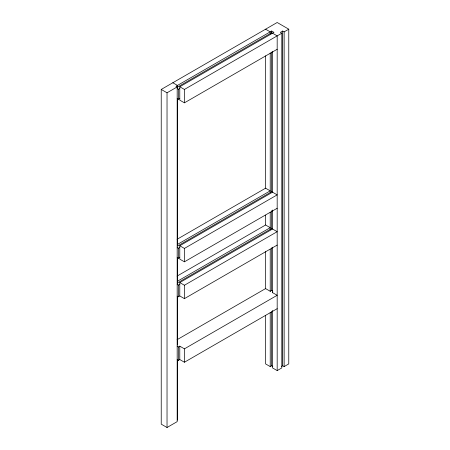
<?xml version="1.0" encoding="UTF-8"?>
<svg xmlns="http://www.w3.org/2000/svg" width="450" height="450" viewBox="0 0 450 450"><rect width="100%" height="100%" fill="white"/><g stroke="black" fill="none" stroke-linecap="round" stroke-linejoin="round"><path stroke-width="0.67" d="M277.178 49.275L184.421 102.831L179.781 100.153L179.781 86.766L273.988 32.372L271.671 31.033L176.012 86.259L177.171 86.929L177.171 421.644L167.029 427.5L161.229 424.153L161.229 89.443L277.178 22.5L288.771 29.194L288.771 363.904L284.136 366.581L282.684 365.749L281.526 366.418M161.229 89.443L167.029 92.79L177.171 86.929M177.463 87.097L271.671 32.709L277.178 35.887L277.178 370.598L272.537 367.92L272.537 310.382M177.171 88.605L178.329 89.274L179.781 88.436M288.771 29.194L284.136 31.871L282.684 31.033L280.367 32.372L281.812 33.21L281.812 367.92L277.178 370.598M179.781 86.766L184.421 89.443L281.812 33.21M177.171 98.646L178.329 99.315L179.781 98.477M177.069 239.287L265.579 188.184L270.219 190.862L177.463 244.412M277.178 208.266L184.421 261.816L179.781 259.138L179.781 245.751L272.537 192.201M177.171 247.59L178.329 248.259L179.781 247.427M179.781 245.751L184.421 248.428L277.178 194.878L271.671 191.694L177.463 246.088L177.463 98.758M177.171 257.636L178.329 258.306L179.781 257.468M177.069 276.103L265.579 225L270.219 227.678L177.463 281.233M177.463 282.904L271.671 228.516L277.178 231.694L184.421 285.249L179.781 282.572L179.781 295.959L184.421 298.637L277.178 245.081M179.781 282.572L272.537 229.016L272.537 210.037M177.171 284.411L178.329 285.081L179.781 284.243M177.171 296.128L178.329 296.798L179.781 295.959M177.069 339.699L265.579 288.596L270.219 291.274L271.671 290.436L272.829 291.105M177.171 346.331L178.329 347.001L179.781 346.162L184.421 348.846L277.178 295.29L272.537 292.613M177.171 359.719L178.329 360.388L179.781 359.556L184.421 362.233L277.178 308.678M265.579 315.489L265.579 363.904L270.219 366.581L271.671 365.749L272.829 366.418M265.579 29.194L270.219 31.871L270.219 33.975M172.822 82.749L177.463 85.427L177.463 87.531M284.136 31.871L284.136 366.581M282.684 31.033L282.684 365.749M272.537 51.458L272.537 192.499M272.537 247.23L272.537 292.838M271.671 31.033L271.671 33.142M271.671 52.087L271.671 191.722M271.671 210.673L271.671 228.915M271.671 247.86L271.671 290.666M271.671 311.715L271.671 365.749M270.219 52.926L270.219 192.561M270.219 212.209L270.219 229.753M270.219 249.401L270.219 291.499M270.219 312.553L270.219 366.581M265.579 55.856L265.579 188.482M265.579 215.145L265.579 224.966M265.579 251.634L265.579 288.821M184.421 89.443L184.421 102.831M184.421 248.428L184.421 261.816M184.421 285.249L184.421 298.637M184.421 348.846L184.421 362.233M179.781 346.162L179.781 359.556M178.329 89.274L178.329 99.315M178.329 248.259L178.329 258.306M178.329 285.081L178.329 296.798M178.329 347.001L178.329 360.388M177.463 257.344L177.463 283.303M177.463 296.634L177.463 345.054M177.463 359.792L177.463 420.137M167.029 92.79L167.029 427.5"/></g></svg>
